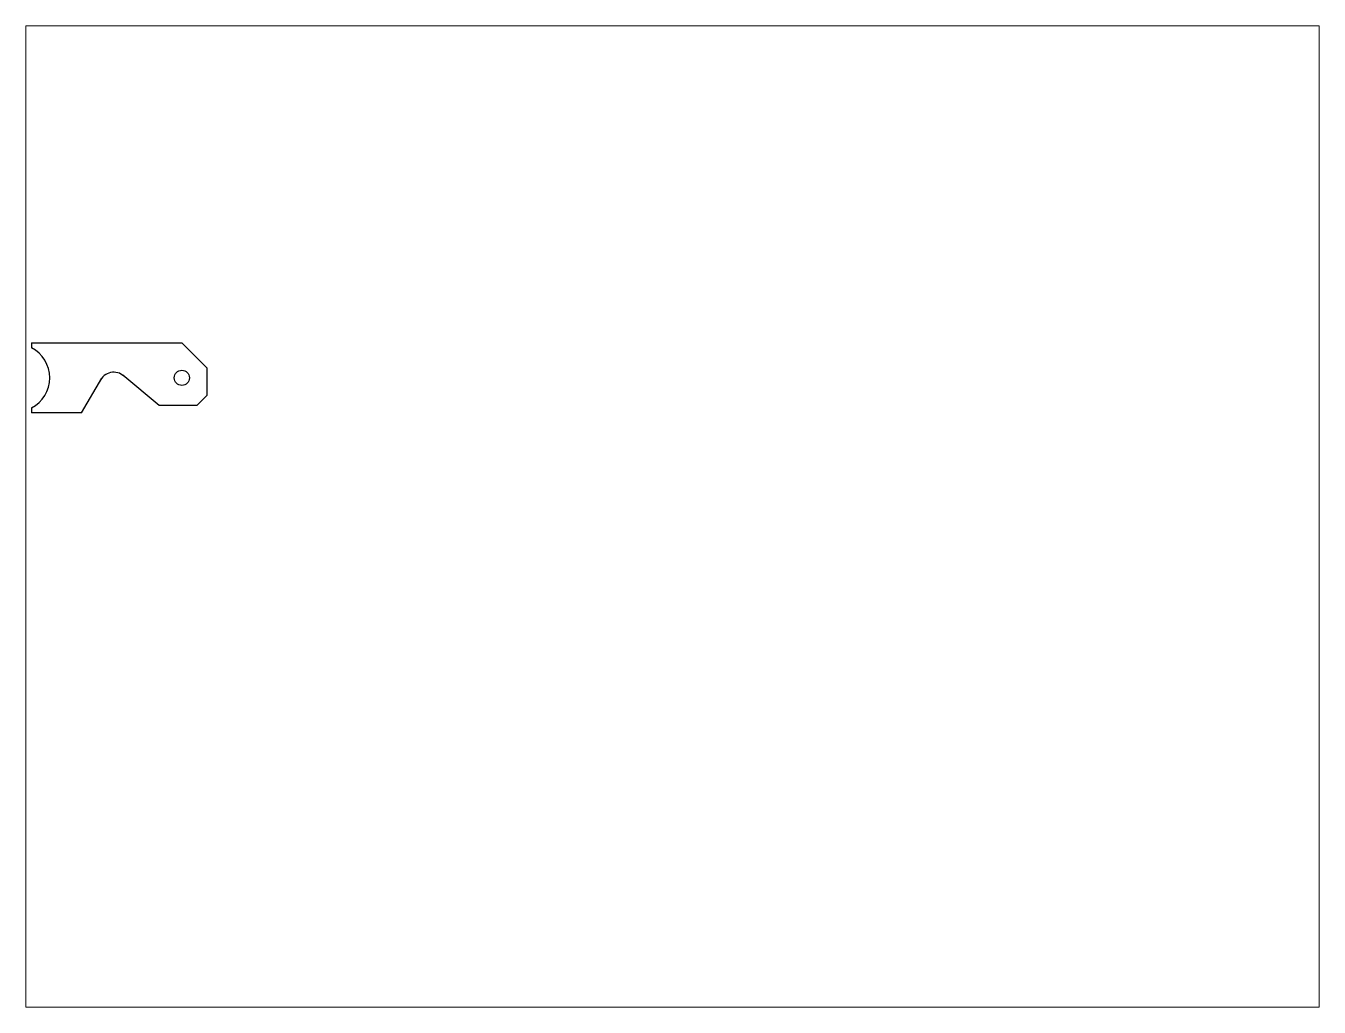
# Paper-space layout 'Layout1' of a CAD drawing. Header units: millimetres. Extents: x 26 to 231, y 20 to 176.
# The model-space entities are those that its viewports show. They can reach past a viewport. Long polylines and large blocks are cut down to what shows.
import ezdxf

# ---------------------------------------------------------------- set-up
doc = ezdxf.new("R2010")
doc.units = ezdxf.units.MM
doc.linetypes.add('ACAD_ISO02W100', pattern=[15, 12, -3])

msp = doc.modelspace()

# ---------------------------------------------------------------- linework, layer by layer
for p, q in [((1150.6, 1249.8), (1450.6, 1249.8)), ((1150.6, 1249.8), (1187.3, 1249.8)), ((1150.6, 1249.8), (1150.6, 1239.9)), ((1500.6, 1199.9), (1450.6, 1249.8)), ((1500.6, 1199.9), (1500.6, 1144.9)), ((1250.6, 1110.4), (1290.8, 1179.5)), ((1405.6, 1124.9), (1332.7, 1185.3)), ((1480.6, 1124.9), (1500.6, 1144.9)), ((1150.6, 1120.3), (1150.6, 1110.4)), ((1250.6, 1110.4), (1150.6, 1110.4)), ((1480.6, 1124.9), (1405.6, 1124.9))]:
    msp.add_line(p, q)
at = {"linetype": 'ACAD_ISO02W100'}
msp.add_line((1150.6, 1249.8), (1187.3, 1249.8), dxfattribs=at)
msp.add_circle((1450.6, 1180.1), 15)
for centre, radius, start, end in [((1119.6, 1180.1), 67.4, 297.4417, 62.5583), ((1314.7, 1161.3), 30, 47.616, 156.2084)]:
    msp.add_arc(centre, radius, start, end)

psp = doc.layouts.get("Layout1")

# ---------------------------------------------------------------- viewports
at = {"layer": '0', "view_target_point": (1325.62, 1180.07)}
psp.add_viewport(center=(128.5, 97.5), size=(205.6, 156), view_center_point=(1103.85, -276.59), view_height=1957.6856, dxfattribs=at)

doc.saveas('drawing.dxf')
